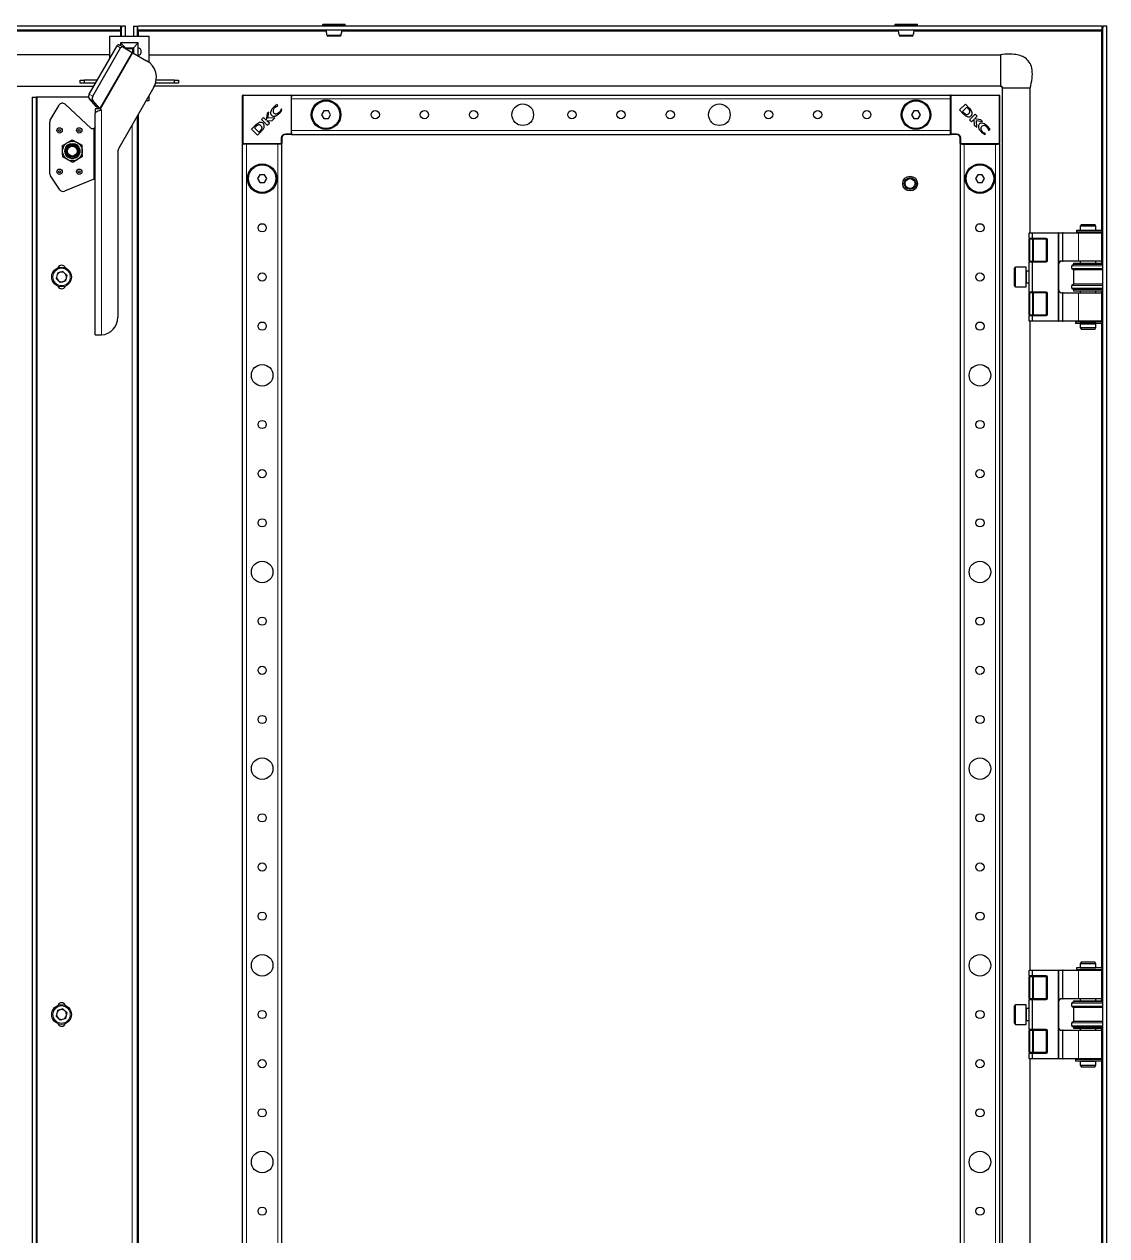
# Model space of a CAD drawing. Header units: millimetres. Extents: x -1134 to 2940, y -1538 to 1219.
# Drawn here: x -326 to 225, y -59 to 557 of the extents above; entities that cross this region are included whole.
import ezdxf

# ---------------------------------------------------------------- set-up
doc = ezdxf.new("R2010")
doc.units = ezdxf.units.MM

msp = doc.modelspace()

# ---------------------------------------------------------------- linework, layer by layer
at = {"color": 7, "linetype": 'Continuous', "lineweight": 25}
for p, q in [((-276.74, 556.28), (-767.14, 556.28)), ((-276.74, 554.28), (-276.74, 556.28)), ((-274.44, 556.28), (-276.44, 556.28)), ((-276.44, 551.28), (-276.44, 556.28)), ((-274.44, 551.28), (-274.44, 556.28)), ((-270.44, 556.28), (-268.44, 556.28)), ((-270.44, 556.28), (-270.44, 551.28)), ((-268.44, 556.28), (-268.44, 551.28)), ((-268.14, 554.28), (-268.14, 556.28)), ((222.26, 556.28), (-268.14, 556.28)), ((-174.19, 557.03), (-174.19, 556.28)), ((-173.94, 557.28), (-162.94, 557.28)), ((-162.69, 556.28), (-162.69, 557.03)), ((116.81, 557.03), (116.81, 556.28)), ((117.06, 557.28), (125.57, 557.28)), ((125.57, 557.28), (128.06, 557.28)), ((128.31, 556.28), (128.31, 557.03)), ((222.26, 554.28), (222.26, 556.28)), ((222.56, -998.72), (222.56, 556.28)), ((224.56, 556.28), (222.56, 556.28)), ((224.56, -998.72), (224.56, 556.28)), ((-276.74, 554.28), (-767.14, 554.28)), ((-282.44, 551.28), (-262.44, 551.28)), ((-282.44, 539.86), (-282.44, 551.28)), ((-276.83, 554.28), (-277.04, 553.68)), ((222.26, 554.28), (-268.14, 554.28)), ((-267.84, 553.68), (-268.04, 554.28)), ((-262.44, 537.87), (-262.44, 551.28)), ((222.16, 554.28), (221.96, 553.68)), ((-292.88, 521.78), (-278.74, 546.26)), ((-291.04, 520.72), (-276.9, 545.2)), ((-277.63, 546.77), (-275.79, 545.71)), ((-274.44, 545.33), (-276.94, 547.82)), ((-276.94, 547.82), (-276.94, 546.38)), ((-267.94, 547.82), (-276.94, 547.82)), ((-275.79, 545.71), (-271.03, 542.96)), ((-274.44, 544.94), (-274.44, 545.33)), ((-274.44, 545.33), (-273.94, 544.83)), ((-274.44, 545.33), (-270.43, 545.33)), ((-270.66, 542.75), (-271.03, 542.96)), ((-270.43, 545.33), (-270.93, 544.83)), ((-270.66, 542.75), (-263.72, 538.74)), ((-270.43, 545.33), (-267.94, 547.82)), ((-270.43, 545.33), (-270.43, 542.62)), ((-267.94, 545.26), (-267.94, 547.82)), ((-267.94, 541.38), (-267.94, 545.26)), ((-282.44, 541.78), (-715.44, 541.78)), ((-267.94, 541.18), (-267.94, 541.38)), ((-262.44, 541.78), (170.56, 541.78)), ((-715.44, 525.78), (-290.56, 525.78)), ((-297.44, 527.28), (-297.44, 528.78)), ((-297.44, 528.78), (-295.44, 528.78)), ((-295.44, 527.28), (-297.44, 527.28)), ((-295.44, 528.78), (-295.44, 527.28)), ((-288.83, 528.78), (-295.44, 528.78)), ((-289.7, 527.28), (-295.44, 527.28)), ((-259.98, 525.23), (-277.81, 494.34)), ((170.56, 525.78), (-259.69, 525.78)), ((-249.44, 527.28), (-259.12, 527.28)), ((-249.44, 528.78), (-258.8, 528.78)), ((-249.44, 527.28), (-249.44, 528.78)), ((-249.44, 528.78), (-247.44, 528.78)), ((-247.44, 527.28), (-249.44, 527.28)), ((-247.44, 528.78), (-247.44, 527.28)), ((171.56, -967.22), (171.56, 524.78)), ((185.56, 451.28), (185.56, 524.78)), ((-321.94, 520.28), (-321.94, -962.72)), ((-321.94, 520.28), (-319.94, 520.28)), ((-319.94, 520.28), (-319.94, -962.72)), ((-319.34, 520.28), (-319.94, 520.28)), ((-293.22, 520.28), (-319.34, 520.28)), ((-289.33, 515.5), (-292.91, 519.55)), ((-287.5, 514.44), (-291.07, 518.49)), ((-263.87, 518.48), (-262.44, 518.48)), ((-262.44, 518.48), (-262.44, 520.96)), ((-214.94, 496.58), (-214.94, 520.98)), ((-214.64, 521.28), (-190.24, 521.28)), ((-189.94, 520.98), (-189.94, 521.28)), ((-189.94, 521.28), (145.06, 521.28)), ((-189.94, 520.98), (-189.94, 520.34)), ((-189.94, 519.28), (-189.94, 520.34)), ((-189.94, 503.28), (-189.94, 519.28)), ((145.06, 520.98), (145.06, 521.28)), ((145.06, 520.34), (145.06, 520.98)), ((145.06, 519.28), (145.06, 520.34)), ((145.06, 503.28), (145.06, 519.28)), ((145.36, 521.28), (169.76, 521.28)), ((170.06, 520.98), (170.06, 496.58)), ((-312.67, 508.44), (-308.21, 516.16)), ((-305.13, 516.6), (-291.94, 504.28)), ((-287.43, 514.28), (-289.94, 514.28)), ((-289.94, 514.28), (-289.94, 512.04)), ((-289.94, 399.28), (-289.94, 512.04)), ((-289.33, 515.5), (-287.5, 514.44)), ((-286.62, 513.6), (-287.19, 514.13)), ((-286.94, 513.9), (-286.94, 513.48)), ((-286.64, 513.57), (-286.62, 513.6)), ((-202.36, 511.82), (-202.85, 508.55)), ((-201.57, 512.61), (-202.36, 511.82)), ((-202.04, 509.52), (-201.57, 512.61)), ((-197, 515.74), (-197.34, 516.43)), ((-197.14, 515.6), (-197, 515.74)), ((-195.19, 514.17), (-195.3, 514.06)), ((-194.94, 513.66), (-195.19, 514.17)), ((-173.59, 513.28), (-174.75, 511.28)), ((-174.75, 511.28), (-173.59, 509.28)), ((-171.28, 513.28), (-173.59, 513.28)), ((-170.13, 511.28), (-171.28, 513.28)), ((-171.28, 509.28), (-170.13, 511.28)), ((126.41, 513.28), (125.25, 511.28)), ((125.25, 511.28), (126.41, 509.28)), ((128.72, 513.28), (126.41, 513.28)), ((129.87, 511.28), (128.72, 513.28)), ((128.72, 509.28), (129.87, 511.28)), ((152.67, 516.64), (149.71, 513.68)), ((149.71, 513.68), (151.6, 511.79)), ((153.37, 515.11), (151.19, 512.93)), ((151.19, 512.93), (151.87, 512.27)), ((151.6, 511.79), (151.62, 511.77)), ((154.66, 514.64), (152.67, 516.64)), ((154.11, 514.39), (153.37, 515.11)), ((157.67, 511.63), (154.71, 508.67)), ((158.72, 510.59), (157.67, 511.63)), ((-312.94, 481.39), (-312.94, 507.44)), ((-268.44, 510.57), (-268.44, -953)), ((-208.3, 505.88), (-210.29, 503.89)), ((-208.05, 505.33), (-208.77, 504.59)), ((-204.24, 509.94), (-205.29, 508.89)), ((-205.29, 508.89), (-202.33, 505.93)), ((-202.85, 508.55), (-204.24, 509.94)), ((-202.51, 508.23), (-199.85, 508.41)), ((-201.27, 506.99), (-202.51, 508.23)), ((-202.33, 505.93), (-201.27, 506.99)), ((-198.57, 509.7), (-202.04, 509.52)), ((-199.85, 508.41), (-198.57, 509.7)), ((-173.59, 509.28), (-171.28, 509.28)), ((126.41, 509.28), (128.72, 509.28)), ((154.71, 508.67), (155.77, 507.61)), ((155.77, 507.61), (157.01, 508.86)), ((157.01, 508.86), (157.19, 506.2)), ((157.19, 506.2), (158.47, 504.91)), ((157.33, 509.2), (158.72, 510.59)), ((160.59, 508.71), (157.33, 509.2)), ((158.29, 508.38), (161.39, 507.91)), ((158.47, 504.91), (158.29, 508.38)), ((161.39, 507.91), (160.59, 508.71)), ((-291.94, 504.28), (-290.54, 504.28)), ((-290.3, 504.28), (-290.54, 504.28)), ((-210.29, 503.89), (-207.33, 500.93)), ((-208.77, 504.59), (-206.59, 502.41)), ((-207.33, 500.93), (-205.44, 502.82)), ((-206.59, 502.41), (-205.93, 503.09)), ((-205.44, 502.82), (-205.42, 502.84)), ((-194.94, 499.28), (-194.94, 496.58)), ((-190.24, 501.28), (-192.94, 501.28)), ((-189.94, 502.23), (-189.94, 503.28)), ((-189.94, 502.23), (-189.94, 501.58)), ((-189.94, 501.28), (-189.94, 501.58)), ((-189.94, 501.28), (145.06, 501.28)), ((145.06, 502.23), (145.06, 503.28)), ((145.06, 501.58), (145.06, 502.23)), ((145.06, 501.28), (145.06, 501.58)), ((148.06, 501.28), (145.36, 501.28)), ((150.06, 496.58), (150.06, 499.28)), ((162.43, 501.29), (162.94, 501.53)), ((162.94, 501.53), (162.84, 501.64)), ((164.38, 503.48), (164.52, 503.35)), ((164.52, 503.35), (165.2, 503.68)), ((-306.51, 495.55), (-304.04, 497.05)), ((-301.58, 498.55), (-299.04, 497.17)), ((-214.94, -938.72), (-214.94, 496.28)), ((-214.64, 496.28), (-214.94, 496.28)), ((-213.99, 496.28), (-214.64, 496.28)), ((-212.94, 496.28), (-213.99, 496.28)), ((-196.94, 496.28), (-212.94, 496.28)), ((-195.89, 496.28), (-196.94, 496.28)), ((-195.24, 496.28), (-195.89, 496.28)), ((-194.94, 496.28), (-195.24, 496.28)), ((-194.94, -938.72), (-194.94, 496.28)), ((150.06, 496.28), (150.06, -938.72)), ((150.06, 496.28), (150.36, 496.28)), ((151.01, 496.28), (150.36, 496.28)), ((151.01, 496.28), (152.06, 496.28)), ((152.06, 496.28), (168.06, 496.28)), ((168.06, 496.28), (169.11, 496.28)), ((169.76, 496.28), (169.11, 496.28)), ((169.76, 496.28), (170.06, 496.28)), ((170.06, 496.28), (170.06, -938.72)), ((-301.3, 487.01), (-303.83, 488.39)), ((-296.37, 490.02), (-298.84, 488.51)), ((-278.35, 492.34), (-278.35, 408.28)), ((-206.09, 480.78), (-207.25, 478.78)), ((-203.78, 480.78), (-206.09, 480.78)), ((-202.63, 478.78), (-203.78, 480.78)), ((158.91, 480.78), (157.75, 478.78)), ((161.22, 480.78), (158.91, 480.78)), ((162.37, 478.78), (161.22, 480.78)), ((-307.84, 473.13), (-312.6, 480.28)), ((-290.54, 478.53), (-305.43, 472.38)), ((-290.54, 478.53), (-290.3, 478.78)), ((-290.54, 478.53), (-289.94, 478.64)), ((-207.25, 478.78), (-206.09, 476.78)), ((-206.09, 476.78), (-203.78, 476.78)), ((-203.78, 476.78), (-202.63, 478.78)), ((157.75, 478.78), (158.91, 476.78)), ((158.91, 476.78), (161.22, 476.78)), ((161.22, 476.78), (162.37, 478.78)), ((185.06, 448.58), (185.06, 451.08)), ((185.26, 451.28), (186.64, 451.28)), ((186.56, 451.08), (186.56, 448.58)), ((186.64, 451.28), (199.86, 451.28)), ((199.86, 451.28), (202.08, 451.28)), ((200.06, 451.08), (200.06, 406.48)), ((202.36, 451.28), (202.08, 451.28)), ((202.36, 451.28), (210.25, 451.28)), ((209.12, 452.48), (209.12, 451.58)), ((209.14, 452.48), (209.12, 452.48)), ((209.14, 451.58), (209.12, 451.58)), ((209.14, 452.48), (209.14, 451.58)), ((209.22, 452.48), (209.14, 452.48)), ((209.22, 451.58), (209.14, 451.58)), ((222.21, 452.48), (209.22, 452.48)), ((222.21, 451.58), (209.22, 451.58)), ((210.25, 451.28), (221.86, 451.28)), ((211.64, 455.53), (211.06, 454.53)), ((211.06, 454.53), (211.06, 452.53)), ((219.06, 454.53), (211.06, 454.53)), ((211.06, 452.53), (219.06, 452.53)), ((211.06, 451.53), (211.06, 451.28)), ((211.06, 451.53), (219.06, 451.53)), ((211.56, 452.53), (211.56, 452.48)), ((211.56, 451.58), (211.56, 451.53)), ((211.64, 455.53), (218.48, 455.53)), ((219.06, 454.53), (218.48, 455.53)), ((218.56, 452.48), (218.56, 452.53)), ((218.56, 451.53), (218.56, 451.58)), ((219.06, 452.53), (219.06, 454.53)), ((219.06, 451.28), (219.06, 451.53)), ((222.06, 436.98), (222.06, 451.08)), ((222.21, 451.58), (222.21, 452.48)), ((185.06, 448.58), (185.06, 447.98)), ((185.06, 436.88), (185.06, 447.98)), ((186.68, 448.28), (185.36, 448.28)), ((193.76, 448.28), (186.68, 448.28)), ((187.06, 436.88), (187.06, 447.98)), ((194.06, 436.88), (194.06, 447.98)), ((-306.26, 431.6), (-309.04, 430.78)), ((-306.26, 431.6), (-304.16, 429.6)), ((177.56, 428.78), (177.56, 433.18)), ((183.56, 433.78), (178.16, 433.78)), ((183.56, 428.78), (183.56, 433.78)), ((185.06, 431.78), (183.81, 431.78)), ((185.06, 436.88), (185.06, 436.28)), ((185.06, 421.28), (185.06, 436.28)), ((185.36, 436.58), (186.68, 436.58)), ((186.56, 436.28), (186.56, 421.28)), ((186.68, 436.58), (193.76, 436.58)), ((202.08, 436.78), (201.56, 436.78)), ((202.08, 436.78), (202.36, 436.78)), ((210.25, 436.78), (202.36, 436.78)), ((207.56, 435.18), (206.86, 434.5)), ((206.86, 433.07), (207.56, 432.38)), ((207.56, 435.78), (207.56, 435.18)), ((207.56, 435.78), (222.56, 435.78)), ((222.56, 435.18), (207.56, 435.18)), ((207.56, 432.38), (207.56, 425.18)), ((222.56, 432.38), (207.56, 432.38)), ((221.86, 436.78), (210.25, 436.78)), ((211.06, 436.78), (211.06, 435.78)), ((219.06, 435.78), (219.06, 436.78)), ((-309.04, 430.78), (-309.72, 427.97)), ((-307.62, 425.97), (-309.72, 427.97)), ((-304.84, 426.78), (-307.62, 425.97)), ((-304.84, 426.78), (-304.16, 429.6)), ((177.56, 424.38), (177.56, 428.78)), ((183.56, 423.78), (183.56, 428.78)), ((183.81, 425.78), (185.06, 425.78)), ((207.56, 425.18), (206.86, 424.5)), ((222.56, 425.18), (207.56, 425.18)), ((178.16, 423.78), (183.56, 423.78)), ((185.06, 421.28), (185.06, 420.68)), ((185.06, 409.58), (185.06, 420.68)), ((186.68, 420.98), (185.36, 420.98)), ((193.76, 420.98), (186.68, 420.98)), ((187.06, 409.58), (187.06, 420.68)), ((194.06, 409.58), (194.06, 420.68)), ((201.56, 420.78), (202.08, 420.78)), ((202.36, 420.78), (202.08, 420.78)), ((202.36, 420.78), (210.25, 420.78)), ((206.86, 423.07), (207.56, 422.38)), ((207.56, 422.38), (207.56, 421.78)), ((222.56, 422.38), (207.56, 422.38)), ((207.56, 421.78), (222.56, 421.78)), ((210.25, 420.78), (221.86, 420.78)), ((211.06, 421.78), (211.06, 420.78)), ((219.06, 420.78), (219.06, 421.78)), ((222.06, 406.48), (222.06, 420.58)), ((185.06, 409.58), (185.06, 408.98)), ((185.06, 406.48), (185.06, 408.98)), ((185.36, 409.28), (186.68, 409.28)), ((186.56, 408.98), (186.56, 406.48)), ((186.68, 409.28), (193.76, 409.28)), ((186.64, 406.28), (185.26, 406.28)), ((185.56, 76.28), (185.56, 406.28)), ((199.86, 406.28), (186.64, 406.28)), ((202.08, 406.28), (199.86, 406.28)), ((202.08, 406.28), (202.36, 406.28)), ((210.25, 406.28), (202.36, 406.28)), ((208.69, 405.98), (208.69, 405.08)), ((208.74, 405.98), (208.69, 405.98)), ((208.74, 405.08), (208.69, 405.08)), ((222.21, 405.98), (208.74, 405.98)), ((222.21, 405.08), (208.74, 405.08)), ((221.86, 406.28), (210.25, 406.28)), ((211.06, 406.28), (211.06, 406.03)), ((211.06, 406.03), (219.06, 406.03)), ((211.06, 405.03), (211.06, 403.03)), ((211.06, 405.03), (219.06, 405.03)), ((211.06, 403.03), (211.64, 402.03)), ((211.06, 403.03), (215.59, 403.03)), ((211.56, 406.03), (211.56, 405.98)), ((211.56, 405.08), (211.56, 405.03)), ((215.52, 402.03), (211.64, 402.03)), ((218.48, 402.03), (215.52, 402.03)), ((215.59, 403.03), (219.06, 403.03)), ((218.48, 402.03), (219.06, 403.03)), ((218.56, 405.98), (218.56, 406.03)), ((218.56, 405.03), (218.56, 405.08)), ((219.06, 406.03), (219.06, 406.28)), ((219.06, 403.03), (219.06, 405.03)), ((222.21, 405.08), (222.21, 405.98)), ((-289.94, 399.28), (-288.97, 399.28)), ((-288.97, 399.28), (-286.85, 399.28)), ((211.64, 80.53), (211.06, 79.53)), ((211.64, 80.53), (218.48, 80.53)), ((219.06, 79.53), (218.48, 80.53)), ((185.06, 73.58), (185.06, 76.08)), ((185.26, 76.28), (186.64, 76.28)), ((186.56, 76.08), (186.56, 73.58)), ((186.64, 76.28), (199.86, 76.28)), ((199.86, 76.28), (202.08, 76.28)), ((200.06, 76.08), (200.06, 31.48)), ((202.36, 76.28), (202.08, 76.28)), ((202.36, 76.28), (210.25, 76.28)), ((209.12, 77.48), (209.12, 76.58)), ((209.14, 77.48), (209.12, 77.48)), ((209.14, 76.58), (209.12, 76.58)), ((209.14, 77.48), (209.14, 76.58)), ((209.22, 77.48), (209.14, 77.48)), ((209.22, 76.58), (209.14, 76.58)), ((222.21, 77.48), (209.22, 77.48)), ((222.21, 76.58), (209.22, 76.58)), ((210.25, 76.28), (221.86, 76.28)), ((211.06, 79.53), (211.06, 77.53)), ((219.06, 79.53), (211.06, 79.53)), ((211.06, 77.53), (219.06, 77.53)), ((211.06, 76.53), (211.06, 76.28)), ((211.06, 76.53), (219.06, 76.53)), ((211.56, 77.53), (211.56, 77.48)), ((211.56, 76.58), (211.56, 76.53)), ((218.56, 77.48), (218.56, 77.53)), ((218.56, 76.53), (218.56, 76.58)), ((219.06, 77.53), (219.06, 79.53)), ((219.06, 76.28), (219.06, 76.53)), ((222.06, 61.98), (222.06, 76.08)), ((222.21, 76.58), (222.21, 77.48)), ((185.06, 73.58), (185.06, 72.98)), ((185.06, 61.88), (185.06, 72.98)), ((186.68, 73.28), (185.36, 73.28)), ((193.76, 73.28), (186.68, 73.28)), ((187.06, 61.88), (187.06, 72.98)), ((194.06, 61.88), (194.06, 72.98)), ((185.06, 61.88), (185.06, 61.28)), ((202.08, 61.78), (201.56, 61.78)), ((202.08, 61.78), (202.36, 61.78)), ((210.25, 61.78), (202.36, 61.78)), ((221.86, 61.78), (210.25, 61.78)), ((211.06, 61.78), (211.06, 60.78)), ((219.06, 60.78), (219.06, 61.78)), ((-309.04, 55.78), (-309.72, 52.97)), ((-306.26, 56.6), (-309.04, 55.78)), ((-306.26, 56.6), (-304.16, 54.6)), ((177.56, 53.78), (177.56, 58.18)), ((183.56, 58.78), (178.16, 58.78)), ((183.56, 53.78), (183.56, 58.78)), ((185.06, 56.78), (183.81, 56.78)), ((185.06, 46.28), (185.06, 61.28)), ((185.36, 61.58), (186.68, 61.58)), ((186.56, 61.28), (186.56, 46.28)), ((186.68, 61.58), (193.76, 61.58)), ((207.56, 60.18), (206.86, 59.5)), ((206.86, 58.07), (207.56, 57.38)), ((207.56, 60.78), (207.56, 60.18)), ((207.56, 60.78), (222.56, 60.78)), ((222.56, 60.18), (207.56, 60.18)), ((207.56, 57.38), (207.56, 50.18)), ((222.56, 57.38), (207.56, 57.38)), ((-307.62, 50.97), (-309.72, 52.97)), ((-304.84, 51.78), (-307.62, 50.97)), ((-304.84, 51.78), (-304.16, 54.6)), ((177.56, 49.38), (177.56, 53.78)), ((183.56, 48.78), (183.56, 53.78)), ((183.81, 50.78), (185.06, 50.78)), ((207.56, 50.18), (206.86, 49.5)), ((222.56, 50.18), (207.56, 50.18)), ((178.16, 48.78), (183.56, 48.78)), ((185.06, 46.28), (185.06, 45.68)), ((185.06, 34.58), (185.06, 45.68)), ((186.68, 45.98), (185.36, 45.98)), ((193.76, 45.98), (186.68, 45.98)), ((187.06, 34.58), (187.06, 45.68)), ((194.06, 34.58), (194.06, 45.68)), ((201.56, 45.78), (202.08, 45.78)), ((202.36, 45.78), (202.08, 45.78)), ((202.36, 45.78), (210.25, 45.78)), ((206.86, 48.07), (207.56, 47.38)), ((207.56, 47.38), (207.56, 46.78)), ((222.56, 47.38), (207.56, 47.38)), ((207.56, 46.78), (222.56, 46.78)), ((210.25, 45.78), (221.86, 45.78)), ((211.06, 46.78), (211.06, 45.78)), ((219.06, 45.78), (219.06, 46.78)), ((222.06, 31.48), (222.06, 45.58)), ((185.06, 34.58), (185.06, 33.98)), ((185.06, 31.48), (185.06, 33.98)), ((186.64, 31.28), (185.26, 31.28)), ((185.36, 34.28), (186.68, 34.28)), ((185.56, -473.72), (185.56, 31.28)), ((186.56, 33.98), (186.56, 31.48)), ((199.86, 31.28), (186.64, 31.28)), ((186.68, 34.28), (193.76, 34.28)), ((202.08, 31.28), (199.86, 31.28)), ((202.08, 31.28), (202.36, 31.28)), ((210.25, 31.28), (202.36, 31.28)), ((208.69, 30.98), (208.69, 30.08)), ((208.74, 30.98), (208.69, 30.98)), ((222.21, 30.98), (208.74, 30.98)), ((221.86, 31.28), (210.25, 31.28)), ((211.06, 31.28), (211.06, 31.03)), ((211.06, 31.03), (219.06, 31.03)), ((211.56, 31.03), (211.56, 30.98)), ((218.56, 30.98), (218.56, 31.03)), ((219.06, 31.03), (219.06, 31.28)), ((222.21, 30.08), (222.21, 30.98)), ((208.74, 30.08), (208.69, 30.08)), ((222.21, 30.08), (208.74, 30.08)), ((211.06, 30.03), (211.06, 28.03)), ((211.06, 30.03), (219.06, 30.03)), ((211.06, 28.03), (211.64, 27.03)), ((211.06, 28.03), (215.59, 28.03)), ((211.56, 30.08), (211.56, 30.03)), ((215.52, 27.03), (211.64, 27.03)), ((218.48, 27.03), (215.52, 27.03)), ((215.59, 28.03), (219.06, 28.03)), ((218.48, 27.03), (219.06, 28.03)), ((218.56, 30.03), (218.56, 30.08)), ((219.06, 28.03), (219.06, 30.03))]:
    msp.add_line(p, q, dxfattribs=at)
at = {"color": 8, "linetype": 'Continuous', "lineweight": 18}
for p, q in [((-162.69, 557.03), (-174.19, 557.03)), ((125.71, 557.03), (116.81, 557.03)), ((128.31, 557.03), (125.71, 557.03)), ((-372.47, 553.68), (-277.04, 553.68)), ((-277.04, 553.68), (-277.04, 551.28)), ((-267.84, 551.28), (-267.84, 553.68)), ((-267.84, 553.68), (-172.41, 553.68)), ((-164.47, 553.68), (118.59, 553.68)), ((126.53, 553.68), (221.96, 553.68)), ((221.96, 553.68), (221.96, 452.48)), ((-287.5, 514.44), (-271.03, 542.96)), ((-287.19, 514.13), (-270.66, 542.75)), ((-278.74, 546.26), (-276.9, 545.2)), ((-273.94, 544.83), (-273.94, 544.65)), ((-270.93, 544.83), (-273.94, 544.83)), ((-270.93, 542.91), (-270.93, 544.83)), ((-319.34, -962.72), (-319.34, 520.28)), ((-292.91, 519.55), (-291.07, 518.49)), ((-292.88, 521.78), (-291.04, 520.72)), ((-214.64, 520.98), (-214.94, 520.98)), ((-214.64, 520.98), (-214.64, 521.28)), ((-214.64, 520.98), (-214.64, 496.58)), ((-190.24, 520.98), (-214.64, 520.98)), ((-190.24, 521.28), (-190.24, 520.98)), ((-190.24, 501.58), (-190.24, 520.98)), ((-189.94, 520.98), (-190.24, 520.98)), ((-189.94, 519.28), (145.06, 519.28)), ((145.36, 520.98), (145.06, 520.98)), ((145.36, 520.98), (145.36, 521.28)), ((145.36, 520.98), (145.36, 501.58)), ((169.76, 520.98), (145.36, 520.98)), ((169.76, 520.98), (169.76, 521.28)), ((169.76, 496.58), (169.76, 520.98)), ((169.76, 520.98), (170.06, 520.98)), ((-286.64, 399.31), (-286.64, 513.57)), ((-267.84, -954.04), (-267.84, 511.61)), ((-271.04, 506.07), (-271.04, -948.5)), ((-290.54, 478.53), (-290.54, 504.28)), ((-195.24, 496.58), (-195.24, 499.28)), ((-194.94, 499.28), (-195.24, 499.28)), ((-192.94, 501.58), (-190.24, 501.58)), ((-192.94, 501.28), (-192.94, 501.58)), ((-190.24, 501.58), (-190.24, 501.28)), ((-189.94, 501.58), (-190.24, 501.58)), ((-189.94, 503.28), (145.06, 503.28)), ((145.36, 501.58), (145.06, 501.58)), ((145.36, 501.28), (145.36, 501.58)), ((145.36, 501.58), (148.06, 501.58)), ((148.06, 501.28), (148.06, 501.58)), ((150.06, 499.28), (150.36, 499.28)), ((150.36, 499.28), (150.36, 496.58)), ((-214.64, 496.58), (-214.94, 496.58)), ((-214.64, 496.58), (-195.24, 496.58)), ((-214.64, 496.58), (-214.64, 496.28)), ((-212.94, -938.72), (-212.94, 496.28)), ((-196.94, -938.72), (-196.94, 496.28)), ((-195.24, 496.58), (-195.24, 496.28)), ((-194.94, 496.58), (-195.24, 496.58)), ((150.36, 496.58), (150.06, 496.58)), ((150.36, 496.58), (169.76, 496.58)), ((150.36, 496.28), (150.36, 496.58)), ((152.06, 496.28), (152.06, -938.72)), ((168.06, 496.28), (168.06, -938.72)), ((169.76, 496.28), (169.76, 496.58)), ((170.06, 496.58), (169.76, 496.58)), ((186.56, 451.08), (185.06, 451.08)), ((199.86, 451.08), (186.56, 451.08)), ((199.86, 451.08), (199.86, 451.28)), ((199.86, 406.48), (199.86, 451.08)), ((199.86, 451.08), (200.06, 451.08)), ((202.08, 451.08), (200.06, 451.08)), ((202.08, 451.28), (202.08, 451.08)), ((202.08, 436.98), (202.08, 451.08)), ((202.22, 451.08), (202.08, 451.08)), ((210.11, 451.08), (202.22, 451.08)), ((202.22, 451.08), (202.22, 436.98)), ((209.22, 451.58), (209.22, 452.48)), ((222.06, 451.08), (210.11, 451.08)), ((210.11, 436.98), (210.11, 451.08)), ((221.96, 451.58), (221.96, 451.26)), ((185.06, 448.58), (186.56, 448.58)), ((185.36, 447.98), (185.06, 447.98)), ((185.36, 448.28), (185.36, 447.98)), ((186.76, 447.98), (185.36, 447.98)), ((185.36, 447.98), (185.36, 436.88)), ((186.56, 448.58), (193.76, 448.58)), ((186.76, 448.28), (186.76, 447.98)), ((187.06, 447.98), (186.76, 447.98)), ((186.76, 436.88), (186.76, 447.98)), ((187.36, 447.98), (187.06, 447.98)), ((187.36, 447.98), (187.36, 448.28)), ((193.76, 447.98), (187.36, 447.98)), ((187.36, 447.98), (187.36, 436.88)), ((193.76, 448.58), (193.76, 448.28)), ((193.76, 447.98), (193.76, 448.28)), ((193.76, 436.88), (193.76, 447.98)), ((194.06, 447.98), (193.76, 447.98)), ((194.36, 447.98), (194.06, 447.98)), ((194.36, 447.98), (194.36, 436.88)), ((178.16, 433.78), (178.16, 428.78)), ((183.81, 431.78), (183.81, 425.78)), ((185.36, 436.88), (185.06, 436.88)), ((186.56, 436.28), (185.06, 436.28)), ((185.36, 436.88), (186.76, 436.88)), ((185.36, 436.88), (185.36, 436.58)), ((193.76, 436.28), (186.56, 436.28)), ((186.76, 436.88), (186.76, 436.58)), ((187.06, 436.88), (186.76, 436.88)), ((187.36, 436.88), (187.06, 436.88)), ((187.36, 436.58), (187.36, 436.88)), ((187.36, 436.88), (193.76, 436.88)), ((193.76, 436.58), (193.76, 436.88)), ((194.06, 436.88), (193.76, 436.88)), ((193.76, 436.58), (193.76, 436.28)), ((194.36, 436.88), (194.06, 436.88)), ((201.56, 436.98), (202.08, 436.98)), ((201.56, 436.98), (201.56, 436.78)), ((202.22, 436.98), (202.08, 436.98)), ((202.08, 436.98), (202.08, 436.78)), ((202.22, 436.98), (210.11, 436.98)), ((222.56, 434.5), (206.86, 434.5)), ((222.56, 433.07), (206.86, 433.07)), ((210.11, 436.98), (222.06, 436.98)), ((221.96, 436.81), (221.96, 435.78)), ((178.16, 428.78), (178.16, 423.78)), ((185.06, 421.28), (186.56, 421.28)), ((185.36, 420.68), (185.06, 420.68)), ((185.36, 420.68), (185.36, 420.98)), ((186.76, 420.68), (185.36, 420.68)), ((185.36, 420.68), (185.36, 409.58)), ((186.56, 421.28), (193.76, 421.28)), ((186.76, 420.68), (186.76, 420.98)), ((186.76, 409.58), (186.76, 420.68)), ((186.76, 420.68), (187.06, 420.68)), ((187.06, 420.68), (187.36, 420.68)), ((187.36, 420.68), (187.36, 420.98)), ((193.76, 420.68), (187.36, 420.68)), ((187.36, 420.68), (187.36, 409.58)), ((193.76, 420.98), (193.76, 421.28)), ((193.76, 420.68), (193.76, 420.98)), ((193.76, 409.58), (193.76, 420.68)), ((193.76, 420.68), (194.06, 420.68)), ((194.06, 420.68), (194.36, 420.68)), ((194.36, 420.68), (194.36, 409.58)), ((201.56, 420.78), (201.56, 420.58)), ((202.08, 420.58), (201.56, 420.58)), ((202.08, 420.78), (202.08, 420.58)), ((202.08, 406.48), (202.08, 420.58)), ((202.08, 420.58), (202.22, 420.58)), ((210.11, 420.58), (202.22, 420.58)), ((202.22, 420.58), (202.22, 406.48)), ((222.56, 424.5), (206.86, 424.5)), ((222.56, 423.07), (206.86, 423.07)), ((222.06, 420.58), (210.11, 420.58)), ((210.11, 406.48), (210.11, 420.58)), ((221.96, 421.78), (221.96, 420.76)), ((185.06, 409.58), (185.36, 409.58)), ((186.56, 408.98), (185.06, 408.98)), ((185.36, 409.28), (185.36, 409.58)), ((185.36, 409.58), (186.76, 409.58)), ((193.76, 408.98), (186.56, 408.98)), ((186.76, 409.28), (186.76, 409.58)), ((187.06, 409.58), (186.76, 409.58)), ((187.36, 409.58), (187.06, 409.58)), ((187.36, 409.28), (187.36, 409.58)), ((187.36, 409.58), (193.76, 409.58)), ((193.76, 409.28), (193.76, 409.58)), ((194.06, 409.58), (193.76, 409.58)), ((193.76, 408.98), (193.76, 409.28)), ((194.36, 409.58), (194.06, 409.58)), ((185.06, 406.48), (186.56, 406.48)), ((186.56, 406.48), (199.86, 406.48)), ((199.86, 406.28), (199.86, 406.48)), ((200.06, 406.48), (199.86, 406.48)), ((200.06, 406.48), (202.08, 406.48)), ((202.08, 406.48), (202.08, 406.28)), ((202.08, 406.48), (202.22, 406.48)), ((202.22, 406.48), (210.11, 406.48)), ((208.74, 405.08), (208.74, 405.98)), ((210.11, 406.48), (222.06, 406.48)), ((221.96, 406.31), (221.96, 405.98)), ((221.96, 405.08), (221.96, 77.48)), ((186.56, 76.08), (185.06, 76.08)), ((199.86, 76.08), (186.56, 76.08)), ((199.86, 76.08), (199.86, 76.28)), ((199.86, 31.48), (199.86, 76.08)), ((199.86, 76.08), (200.06, 76.08)), ((202.08, 76.08), (200.06, 76.08)), ((202.08, 76.28), (202.08, 76.08)), ((202.22, 76.08), (202.08, 76.08)), ((202.08, 61.98), (202.08, 76.08)), ((210.11, 76.08), (202.22, 76.08)), ((202.22, 76.08), (202.22, 61.98)), ((209.22, 76.58), (209.22, 77.48)), ((222.06, 76.08), (210.11, 76.08)), ((210.11, 61.98), (210.11, 76.08)), ((221.96, 76.58), (221.96, 76.26)), ((185.06, 73.58), (186.56, 73.58)), ((185.36, 72.98), (185.06, 72.98)), ((185.36, 73.28), (185.36, 72.98)), ((186.76, 72.98), (185.36, 72.98)), ((185.36, 72.98), (185.36, 61.88)), ((186.56, 73.58), (193.76, 73.58)), ((186.76, 73.28), (186.76, 72.98)), ((186.76, 61.88), (186.76, 72.98)), ((187.06, 72.98), (186.76, 72.98)), ((187.36, 72.98), (187.06, 72.98)), ((187.36, 72.98), (187.36, 73.28)), ((193.76, 72.98), (187.36, 72.98)), ((187.36, 72.98), (187.36, 61.88)), ((193.76, 73.58), (193.76, 73.28)), ((193.76, 72.98), (193.76, 73.28)), ((193.76, 61.88), (193.76, 72.98)), ((194.06, 72.98), (193.76, 72.98)), ((194.36, 72.98), (194.06, 72.98)), ((194.36, 72.98), (194.36, 61.88)), ((185.36, 61.88), (185.06, 61.88)), ((185.36, 61.88), (186.76, 61.88)), ((185.36, 61.88), (185.36, 61.58)), ((186.76, 61.88), (186.76, 61.58)), ((187.06, 61.88), (186.76, 61.88)), ((187.36, 61.88), (187.06, 61.88)), ((187.36, 61.58), (187.36, 61.88)), ((187.36, 61.88), (193.76, 61.88)), ((193.76, 61.58), (193.76, 61.88)), ((194.06, 61.88), (193.76, 61.88)), ((194.36, 61.88), (194.06, 61.88)), ((201.56, 61.98), (202.08, 61.98)), ((201.56, 61.98), (201.56, 61.78)), ((202.22, 61.98), (202.08, 61.98)), ((202.08, 61.98), (202.08, 61.78)), ((202.22, 61.98), (210.11, 61.98)), ((210.11, 61.98), (222.06, 61.98)), ((221.96, 61.81), (221.96, 60.78)), ((178.16, 58.78), (178.16, 53.78)), ((183.81, 56.78), (183.81, 50.78)), ((186.56, 61.28), (185.06, 61.28)), ((193.76, 61.28), (186.56, 61.28)), ((193.76, 61.58), (193.76, 61.28)), ((222.56, 59.5), (206.86, 59.5)), ((222.56, 58.07), (206.86, 58.07)), ((178.16, 53.78), (178.16, 48.78)), ((222.56, 49.5), (206.86, 49.5)), ((185.06, 46.28), (186.56, 46.28)), ((185.36, 45.68), (185.06, 45.68)), ((185.36, 45.68), (185.36, 45.98)), ((186.76, 45.68), (185.36, 45.68)), ((185.36, 45.68), (185.36, 34.58)), ((186.56, 46.28), (193.76, 46.28)), ((186.76, 45.68), (186.76, 45.98)), ((186.76, 34.58), (186.76, 45.68)), ((186.76, 45.68), (187.06, 45.68)), ((187.06, 45.68), (187.36, 45.68)), ((187.36, 45.68), (187.36, 45.98)), ((193.76, 45.68), (187.36, 45.68)), ((187.36, 45.68), (187.36, 34.58)), ((193.76, 45.98), (193.76, 46.28)), ((193.76, 45.68), (193.76, 45.98)), ((193.76, 34.58), (193.76, 45.68)), ((193.76, 45.68), (194.06, 45.68)), ((194.06, 45.68), (194.36, 45.68)), ((194.36, 45.68), (194.36, 34.58)), ((201.56, 45.78), (201.56, 45.58)), ((202.08, 45.58), (201.56, 45.58)), ((202.08, 45.78), (202.08, 45.58)), ((202.08, 31.48), (202.08, 45.58)), ((202.08, 45.58), (202.22, 45.58)), ((202.22, 45.58), (202.22, 31.48)), ((210.11, 45.58), (202.22, 45.58)), ((222.56, 48.07), (206.86, 48.07)), ((210.11, 31.48), (210.11, 45.58)), ((222.06, 45.58), (210.11, 45.58)), ((221.96, 46.78), (221.96, 45.76)), ((185.06, 34.58), (185.36, 34.58)), ((186.56, 33.98), (185.06, 33.98)), ((185.06, 31.48), (186.56, 31.48)), ((185.36, 34.28), (185.36, 34.58)), ((185.36, 34.58), (186.76, 34.58)), ((193.76, 33.98), (186.56, 33.98)), ((186.56, 31.48), (199.86, 31.48)), ((186.76, 34.28), (186.76, 34.58)), ((187.06, 34.58), (186.76, 34.58)), ((187.36, 34.58), (187.06, 34.58)), ((187.36, 34.28), (187.36, 34.58)), ((187.36, 34.58), (193.76, 34.58)), ((193.76, 34.28), (193.76, 34.58)), ((194.06, 34.58), (193.76, 34.58)), ((193.76, 33.98), (193.76, 34.28)), ((194.36, 34.58), (194.06, 34.58)), ((199.86, 31.28), (199.86, 31.48)), ((200.06, 31.48), (199.86, 31.48)), ((200.06, 31.48), (202.08, 31.48)), ((202.08, 31.48), (202.22, 31.48)), ((202.08, 31.48), (202.08, 31.28)), ((202.22, 31.48), (210.11, 31.48)), ((208.74, 30.08), (208.74, 30.98)), ((210.11, 31.48), (222.06, 31.48)), ((221.96, 31.31), (221.96, 30.98)), ((221.96, 30.08), (221.96, -472.52))]:
    msp.add_line(p, q, dxfattribs=at)
at = {"color": 7, "linetype": 'Continuous', "lineweight": 25}
for centre, radius in [((-172.44, 511.28), 7.5), ((-172.44, 511.28), 7), ((127.56, 511.28), 7.5), ((127.56, 511.28), 7), ((-147.44, 511.28), 2.1), ((-122.44, 511.28), 2.1), ((-97.44, 511.28), 2.1), ((-72.44, 511.28), 5.5), ((-47.44, 511.28), 2.1), ((-22.44, 511.28), 2.1), ((2.56, 511.28), 2.1), ((27.56, 511.28), 5.5), ((52.56, 511.28), 2.1), ((77.56, 511.28), 2.1), ((102.56, 511.28), 2.1), ((-307.94, 503.28), 1.35), ((-307.94, 503.28), 0.493), ((-297.94, 503.28), 1.35), ((-297.94, 503.28), 0.493), ((-301.44, 492.78), 5), ((-301.44, 492.78), 3.57), ((-301.44, 492.78), 3), ((-301.44, 492.78), 2.5), ((-307.94, 482.28), 1.35), ((-307.94, 482.28), 0.493), ((-297.94, 482.28), 1.35), ((-297.94, 482.28), 0.493), ((-204.94, 478.78), 7.5), ((-204.94, 478.78), 7), ((160.06, 478.78), 7.5), ((160.06, 478.78), 7), ((124.56, 476.28), 3.75), ((124.56, 476.28), 3), ((124.56, 476.28), 2.5), ((-204.94, 453.78), 2.1), ((160.06, 453.78), 2.1), ((-306.94, 428.78), 5), ((-204.94, 428.78), 2.1), ((160.06, 428.78), 2.1), ((-204.94, 403.78), 2.1), ((160.06, 403.78), 2.1), ((-204.94, 378.78), 5.5), ((160.06, 378.78), 5.5), ((-204.94, 353.78), 2.1), ((160.06, 353.78), 2.1), ((-204.94, 328.78), 2.1), ((160.06, 328.78), 2.1), ((-204.94, 303.78), 2.1), ((160.06, 303.78), 2.1), ((-204.94, 278.78), 5.5), ((160.06, 278.78), 5.5), ((-204.94, 253.78), 2.1), ((160.06, 253.78), 2.1), ((-204.94, 228.78), 2.1), ((160.06, 228.78), 2.1), ((-204.94, 203.78), 2.1), ((160.06, 203.78), 2.1), ((-204.94, 178.78), 5.5), ((160.06, 178.78), 5.5), ((-204.94, 153.78), 2.1), ((160.06, 153.78), 2.1), ((-204.94, 128.78), 2.1), ((160.06, 128.78), 2.1), ((-204.94, 103.78), 2.1), ((160.06, 103.78), 2.1), ((-204.94, 78.78), 5.5), ((160.06, 78.78), 5.5), ((-306.94, 53.78), 5), ((-204.94, 53.78), 2.1), ((160.06, 53.78), 2.1), ((-204.94, 28.78), 2.1), ((160.06, 28.78), 2.1), ((-204.94, 3.78), 2.1), ((160.06, 3.78), 2.1), ((-204.94, -21.22), 5.5), ((160.06, -21.22), 5.5), ((-204.94, -46.22), 2.1), ((160.06, -46.22), 2.1)]:
    msp.add_circle(centre, radius, dxfattribs=at)
at = {"color": 8, "linetype": 'Continuous', "lineweight": 18}
for centre, radius in [((-301.44, 492.78), 3.97), ((-306.94, 428.78), 4.4), ((-306.94, 53.78), 4.4)]:
    msp.add_circle(centre, radius, dxfattribs=at)
at = {"color": 7, "linetype": 'Continuous', "lineweight": 25}
for centre, radius, start, end in [((-173.94, 557.03), 0.25, 90, 180), ((-162.94, 557.03), 0.25, 0, 90), ((117.06, 557.03), 0.25, 90, 180), ((128.06, 557.03), 0.25, 0, 90), ((-171.55, 551.78), 0.5, 195.31604, 270.02276), ((-165.33, 551.78), 0.5, 269.99815, 345.40011), ((119.45, 551.78), 0.5, 195.24646, 270.04596), ((125.67, 551.78), 0.5, 269.96367, 344.83397), ((-277.91, 545.93), 0.893, 71.42175, 158.04947), ((-276.08, 544.87), 0.893, 71.42175, 158.04947), ((-268.44, 543.32), 2, 284.47751, 75.52249), ((-268.72, 530.08), 10, 330.95313, 60), ((-291.26, 520.64), 1.98, 144.95207, 213.44806), ((-289.42, 519.58), 1.98, 144.95207, 213.44806), ((-214.64, 520.98), 0.3, 90, 180), ((-190.24, 520.98), 0.3, 0, 90), ((145.36, 520.98), 0.3, 90, 180), ((169.76, 520.98), 0.3, 0, 90), ((-306.5, 515.13), 2, 46.97493, 149.03624), ((-197.43, 513.29), 1.97, 128.45405, 215.887), ((-197.87, 513.69), 1.94, 233.30966, 322.34638), ((149.64, 510.21), 6.12, 36.98881, 43.07444), ((151.45, 510.98), 4.87, 20.34448, 48.77765), ((-310.94, 507.44), 2, 150, 180), ((-204.64, 502.67), 4.87, 110.34448, 138.77765), ((-203.87, 500.86), 6.12, 126.98881, 133.07444), ((162.47, 504.21), 1.94, 143.30966, 232.34638), ((162.06, 503.77), 1.97, 38.45405, 125.887), ((-192.94, 499.28), 2, 90, 180), ((-190.24, 501.58), 0.3, 270, 360), ((145.36, 501.58), 0.3, 180, 270), ((148.06, 499.28), 2, 0, 90), ((-274.35, 492.34), 4, 150, 180), ((-214.64, 496.58), 0.3, 180, 270), ((-195.24, 496.58), 0.3, 270, 0), ((150.36, 496.58), 0.3, 180, 270), ((169.76, 496.58), 0.3, 270, 0), ((-310.94, 481.39), 2, 180, 213.69007), ((-306.18, 474.24), 2, 213.69007, 291.80141), ((185.26, 451.08), 0.2, 90, 180), ((199.86, 451.08), 0.2, 0, 90), ((221.86, 451.08), 0.2, 0, 90), ((185.36, 448.58), 0.3, 180, 270), ((186.76, 447.98), 0.3, 0, 90), ((193.76, 447.98), 0.3, 0, 90), ((-306.94, 432.78), 2, 18.20996, 161.79004), ((-306.94, 428.78), 2.51, 46.35345, 106.35345), ((178.16, 433.18), 0.6, 90, 180), ((183.81, 432.03), 0.25, 180, 270), ((185.36, 436.28), 0.3, 90, 180), ((186.76, 436.88), 0.3, 270, 0), ((193.76, 436.88), 0.3, 270, 0), ((201.56, 435.28), 1.5, 90, 180), ((207.56, 433.78), 1, 134.427, 225.573), ((221.86, 436.98), 0.2, 270, 0), ((-306.94, 428.78), 2.51, 166.35345, 226.35345), ((-306.94, 428.78), 2.51, 106.35345, 166.35345), ((-306.94, 428.78), 2.51, 226.35345, 286.35345), ((-306.94, 428.78), 2.51, 286.35345, 346.35345), ((-306.94, 428.78), 2.51, 346.35345, 46.35345), ((183.81, 425.53), 0.25, 90, 180), ((-306.94, 424.78), 2, 198.20996, 341.79004), ((178.16, 424.38), 0.6, 180, 270), ((185.36, 421.28), 0.3, 180, 270), ((186.76, 420.68), 0.3, 0, 90), ((193.76, 420.68), 0.3, 0, 90), ((201.56, 422.28), 1.5, 180, 270), ((207.56, 423.78), 1, 134.427, 225.573), ((221.86, 420.58), 0.2, 0, 90), ((-287.35, 408.28), 9, 274.50464, 0), ((185.36, 408.98), 0.3, 90, 180), ((186.76, 409.58), 0.3, 270, 0), ((193.76, 409.58), 0.3, 270, 0), ((185.26, 406.48), 0.2, 180, 270), ((199.86, 406.48), 0.2, 270, 0), ((221.86, 406.48), 0.2, 270, 0), ((185.26, 76.08), 0.2, 90, 180), ((199.86, 76.08), 0.2, 0, 90), ((221.86, 76.08), 0.2, 0, 90), ((185.36, 73.58), 0.3, 180, 270), ((186.76, 72.98), 0.3, 0, 90), ((193.76, 72.98), 0.3, 0, 90), ((186.76, 61.88), 0.3, 270, 0), ((193.76, 61.88), 0.3, 270, 0), ((201.56, 60.28), 1.5, 90, 180), ((221.86, 61.98), 0.2, 270, 0), ((-306.94, 53.78), 2.51, 106.35345, 166.35345), ((-306.94, 57.78), 2, 18.20996, 161.79004), ((-306.94, 53.78), 2.51, 46.35345, 106.35345), ((-306.94, 53.78), 2.51, 346.35345, 46.35345), ((178.16, 58.18), 0.6, 90, 180), ((183.81, 57.03), 0.25, 180, 270), ((185.36, 61.28), 0.3, 90, 180), ((207.56, 58.78), 1, 134.427, 225.573), ((-306.94, 53.78), 2.51, 166.35345, 226.35345), ((-306.94, 53.78), 2.51, 226.35345, 286.35345), ((-306.94, 53.78), 2.51, 286.35345, 346.35345), ((178.16, 49.38), 0.6, 180, 270), ((183.81, 50.53), 0.25, 90, 180), ((207.56, 48.78), 1, 134.427, 225.573), ((-306.94, 49.78), 2, 198.20996, 341.79004), ((185.36, 46.28), 0.3, 180, 270), ((186.76, 45.68), 0.3, 0, 90), ((193.76, 45.68), 0.3, 0, 90), ((201.56, 47.28), 1.5, 180, 270), ((221.86, 45.58), 0.2, 0, 90), ((185.36, 33.98), 0.3, 90, 180), ((185.26, 31.48), 0.2, 180, 270), ((186.76, 34.58), 0.3, 270, 0), ((193.76, 34.58), 0.3, 270, 0), ((199.86, 31.48), 0.2, 270, 0), ((221.86, 31.48), 0.2, 270, 0)]:
    msp.add_arc(centre, radius, start, end, dxfattribs=at)
at = {"color": 8, "linetype": 'Continuous', "lineweight": 18}
for centre, radius, start, end in [((-192.94, 499.28), 2.3, 90, 180), ((148.06, 499.28), 2.3, 0, 90), ((202.4, 451.11), 0.179, 101.42175, 188.04947), ((210.29, 451.11), 0.179, 101.42175, 188.04947), ((193.76, 447.98), 0.6, 0, 90), ((193.76, 436.88), 0.6, 270, 0), ((201.56, 435.28), 1.7, 90, 151.92751), ((202.4, 436.96), 0.179, 171.95053, 258.57825), ((210.29, 436.96), 0.179, 171.95053, 258.57825), ((193.76, 420.68), 0.6, 0, 90), ((201.56, 422.28), 1.7, 208.07249, 270), ((202.4, 420.61), 0.179, 101.42175, 188.04947), ((210.29, 420.61), 0.179, 101.42175, 188.04947), ((193.76, 409.58), 0.6, 270, 0), ((202.4, 406.46), 0.179, 171.95053, 258.57825), ((210.29, 406.46), 0.179, 171.95053, 258.57825), ((202.4, 76.11), 0.179, 101.42175, 188.04947), ((210.29, 76.11), 0.179, 101.42175, 188.04947), ((193.76, 72.98), 0.6, 0, 90), ((193.76, 61.88), 0.6, 270, 0), ((201.56, 60.28), 1.7, 90, 151.92751), ((202.4, 61.96), 0.179, 171.95053, 258.57825), ((210.29, 61.96), 0.179, 171.95053, 258.57825), ((193.76, 45.68), 0.6, 0, 90), ((201.56, 47.28), 1.7, 208.07249, 270), ((202.4, 45.61), 0.179, 101.42175, 188.04947), ((210.29, 45.61), 0.179, 101.42175, 188.04947), ((193.76, 34.58), 0.6, 270, 0), ((202.4, 31.46), 0.179, 171.95053, 258.57825), ((210.29, 31.46), 0.179, 171.95053, 258.57825)]:
    msp.add_arc(centre, radius, start, end, dxfattribs=at)
at = {"color": 7, "linetype": 'Continuous', "lineweight": 25}
for centre, major_axis, start_param, end_param in [((186.64, 451.08), (0, 0.2), 0, 1.570796), ((186.68, 448.58), (0, 0.3), 1.570796, 3.141593), ((186.68, 436.28), (0, 0.3), 0, 1.570796), ((186.68, 421.28), (0, 0.3), 1.570796, 3.141593), ((186.68, 408.98), (0, 0.3), 0, 1.570796), ((186.64, 406.48), (0, 0.2), 1.570796, 3.141593), ((186.64, 76.08), (0, 0.2), 0, 1.570796), ((186.68, 73.58), (0, 0.3), 1.570796, 3.141593), ((186.68, 61.28), (0, 0.3), 0, 1.570796), ((186.68, 46.28), (0, 0.3), 1.570796, 3.141593), ((186.68, 33.98), (0, 0.3), 0, 1.570796), ((186.64, 31.48), (0, 0.2), 1.570796, 3.141593)]:
    msp.add_ellipse(centre, major_axis=major_axis, ratio=0.414214, start_param=start_param, end_param=end_param, dxfattribs=at)
for points, knots in [([(-276.44, 556.28), (-276.46, 555.9), (-276.5, 555.33), (-276.68, 554.76), (-276.74, 554.57)], [0, 0, 0, 0, 0.662931, 1, 1, 1, 1]), ([(-268.14, 554.6), (-268.18, 554.73), (-268.38, 555.29), (-268.41, 555.85), (-268.44, 556.28)], [0, 0, 0, 0, 0.226541, 1, 1, 1, 1]), ([(222.56, 556.28), (222.53, 555.85), (222.5, 555.29), (222.3, 554.73), (222.26, 554.6)], [0, 0, 0, 0, 0.773459, 1, 1, 1, 1]), ([(-172.46, 554.28), (-172.46, 554.15), (-172.44, 553.24), (-172.22, 552.37), (-172.03, 551.63)], [0, 0, 0, 0, 0.14185, 1, 1, 1, 1]), ([(-170.14, 551.28), (-170.33, 551.28), (-170.8, 551.28), (-171.35, 551.28), (-171.48, 551.28), (-171.54, 551.28)], [0, 0, 0, 0, 0.256553, 0.627981, 1, 1, 1, 1]), ([(-165.33, 551.28), (-165.37, 551.28), (-165.45, 551.28), (-166.01, 551.28), (-166.82, 551.28), (-167.81, 551.28), (-168.87, 551.28), (-169.66, 551.28), (-170.05, 551.28), (-170.14, 551.28)], [0, 0, 0, 0, 0.158514, 0.317278, 0.475863, 0.634247, 0.792477, 0.950708, 1, 1, 1, 1]), ([(-164.85, 551.63), (-164.66, 552.37), (-164.44, 553.24), (-164.42, 554.15), (-164.42, 554.28)], [0, 0, 0, 0, 0.85815, 1, 1, 1, 1]), ([(118.54, 554.28), (118.54, 554.15), (118.56, 553.24), (118.78, 552.37), (118.97, 551.63)], [0, 0, 0, 0, 0.14185, 1, 1, 1, 1]), ([(125.63, 551.28), (125.64, 551.28), (125.69, 551.28), (125.41, 551.28), (124.89, 551.28), (124.17, 551.28), (123.32, 551.28), (122.25, 551.28), (121.23, 551.28), (120.35, 551.28), (119.74, 551.28), (119.44, 551.28), (119.48, 551.28), (119.49, 551.28)], [0, 0, 0, 0, 0.03384, 0.141254, 0.248698, 0.315774, 0.423314, 0.530846, 0.63821, 0.745706, 0.853372, 0.960917, 1, 1, 1, 1]), ([(126.15, 551.63), (126.34, 552.37), (126.56, 553.24), (126.58, 554.15), (126.58, 554.28)], [0, 0, 0, 0, 0.85815, 1, 1, 1, 1]), ([(185.56, 524.78), (185.97, 526.46), (186.7, 529.5), (186.79, 533.81), (185.82, 537.37), (183.77, 539.82), (181.13, 541.24), (178.11, 541.98), (174.51, 542.19), (171.95, 541.92), (170.56, 541.78)], [0, 0, 0, 0, 0.176067, 0.318225, 0.435596, 0.543482, 0.633889, 0.737152, 0.858183, 1, 1, 1, 1]), ([(170.56, 541.78), (170.56, 541.75), (170.56, 541.69), (170.56, 541.05), (170.56, 539.58), (170.56, 537.39), (170.56, 535.39), (170.56, 533.78), (170.56, 532.18), (170.56, 530.17), (170.56, 527.99), (170.56, 526.48), (170.56, 526.08), (170.56, 525.95)], [0, 0, 0, 0, 0.069165, 0.1363, 0.267291, 0.398282, 0.465417, 0.534583, 0.603748, 0.670883, 0.801874, 0.932865, 1, 1, 1, 1]), ([(170.56, 525.95), (170.66, 525.93), (170.8, 525.91), (170.96, 525.84), (171.04, 525.79), (171.1, 525.72), (171.14, 525.65), (171.17, 525.58), (171.23, 525.4), (171.4, 525.32), (171.55, 525.09), (171.58, 524.89), (171.6, 524.78)], [0, 0, 0, 0, 0.146823, 0.202041, 0.247643, 0.28691, 0.323569, 0.360785, 0.40083, 0.628513, 0.79432, 1, 1, 1, 1]), ([(170.56, 525.78), (170.78, 525.63), (171.19, 525.37), (171.45, 524.96), (171.56, 524.78)], [0, 0, 0, 0, 0.556114, 1, 1, 1, 1]), ([(172.54, 524.78), (172.24, 524.78), (171.79, 524.78), (171.7, 524.78), (171.68, 524.78)], [0, 0, 0, 0, 0.6491387, 1, 1, 1, 1]), ([(-199.07, 515.19), (-199.4, 514.82), (-200.01, 514.12), (-200.57, 512.95), (-200.7, 512.01), (-200.55, 511.37), (-200.36, 511.14), (-200.27, 511.02)], [0, 0, 0, 0, 0.315674, 0.58952, 0.813199, 0.909026, 1, 1, 1, 1]), ([(-200.27, 511.02), (-200.11, 510.89), (-199.78, 510.6), (-199.08, 510.44), (-198.2, 510.57), (-197.13, 511.13), (-196.44, 511.77), (-196.04, 512.14)], [0, 0, 0, 0, 0.1305321, 0.2660311, 0.4239974, 0.666819, 1, 1, 1, 1]), ([(-197.34, 516.43), (-197.67, 516.24), (-198.3, 515.9), (-198.83, 515.42), (-199.07, 515.19)], [0, 0, 0, 0, 0.5368, 1, 1, 1, 1]), ([(-198.65, 514.83), (-198.39, 515.05), (-197.95, 515.42), (-197.38, 515.55), (-197.14, 515.6)], [0, 0, 0, 0, 0.579608, 1, 1, 1, 1]), ([(-195.3, 514.06), (-195.44, 513.74), (-195.71, 513.17), (-196.13, 512.71), (-196.33, 512.5)], [0, 0, 0, 0, 0.547643, 1, 1, 1, 1]), ([(-196.04, 512.14), (-195.8, 512.41), (-195.37, 512.87), (-195.07, 513.42), (-194.94, 513.66)], [0, 0, 0, 0, 0.577653, 1, 1, 1, 1]), ([(151.62, 511.77), (151.69, 511.69), (151.85, 511.54), (152.02, 511.39), (152.1, 511.31)], [0, 0, 0, 0, 0.486421, 1, 1, 1, 1]), ([(151.87, 512.27), (152.07, 512.08), (152.43, 511.73), (152.97, 511.41), (153.42, 511.35), (153.76, 511.41), (154.12, 511.6), (154.33, 511.8), (154.44, 511.91)], [0, 0, 0, 0, 0.274676, 0.503042, 0.607381, 0.716579, 0.843412, 1, 1, 1, 1]), ([(152.1, 511.31), (152.25, 511.18), (152.52, 510.93), (152.81, 510.72), (152.95, 510.63)], [0, 0, 0, 0, 0.55183, 1, 1, 1, 1]), ([(152.95, 510.63), (153.15, 510.52), (153.54, 510.32), (154.17, 510.2), (154.76, 510.24), (155.3, 510.44), (155.73, 510.8), (156.03, 511.31), (156.14, 511.97), (156.06, 512.43), (156.01, 512.68)], [0, 0, 0, 0, 0.138091, 0.265455, 0.384013, 0.496103, 0.605759, 0.71979, 0.847662, 1, 1, 1, 1]), ([(154.44, 511.91), (154.54, 512), (154.7, 512.18), (154.88, 512.45), (154.97, 512.73), (154.97, 513.05), (154.82, 513.46), (154.63, 513.74), (154.53, 513.89)], [0, 0, 0, 0, 0.176808, 0.319231, 0.43938, 0.552395, 0.749205, 1, 1, 1, 1]), ([(-205.56, 505.67), (-205.66, 505.76), (-205.83, 505.92), (-206.11, 506.1), (-206.38, 506.2), (-206.71, 506.2), (-207.11, 506.04), (-207.39, 505.86), (-207.55, 505.75)], [0, 0, 0, 0, 0.176808, 0.319231, 0.43938, 0.552395, 0.749205, 1, 1, 1, 1]), ([(-204.29, 504.17), (-204.18, 504.37), (-203.97, 504.76), (-203.86, 505.39), (-203.9, 505.99), (-204.1, 506.52), (-204.46, 506.96), (-204.97, 507.25), (-205.63, 507.36), (-206.08, 507.28), (-206.33, 507.24)], [0, 0, 0, 0, 0.138091, 0.265455, 0.384013, 0.496103, 0.605759, 0.71979, 0.847662, 1, 1, 1, 1]), ([(-205.93, 503.09), (-205.74, 503.29), (-205.39, 503.66), (-205.06, 504.19), (-205, 504.64), (-205.07, 504.99), (-205.26, 505.34), (-205.45, 505.55), (-205.56, 505.67)], [0, 0, 0, 0, 0.274676, 0.503042, 0.607381, 0.716579, 0.843412, 1, 1, 1, 1]), ([(159.8, 506.62), (159.66, 506.45), (159.38, 506.12), (159.22, 505.42), (159.35, 504.55), (159.91, 503.47), (160.55, 502.79), (160.92, 502.39)], [0, 0, 0, 0, 0.130532, 0.266031, 0.423997, 0.666819, 1, 1, 1, 1]), ([(163.97, 505.41), (163.59, 505.74), (162.9, 506.36), (161.73, 506.91), (160.79, 507.05), (160.15, 506.89), (159.91, 506.71), (159.8, 506.62)], [0, 0, 0, 0, 0.315674, 0.58952, 0.813199, 0.909026, 1, 1, 1, 1]), ([(165.2, 503.68), (165.02, 504.02), (164.68, 504.65), (164.19, 505.17), (163.97, 505.41)], [0, 0, 0, 0, 0.5368, 1, 1, 1, 1]), ([(-205.42, 502.84), (-205.35, 502.92), (-205.19, 503.07), (-205.04, 503.24), (-204.97, 503.32)], [0, 0, 0, 0, 0.486421, 1, 1, 1, 1]), ([(-204.97, 503.32), (-204.83, 503.47), (-204.59, 503.74), (-204.38, 504.04), (-204.29, 504.17)], [0, 0, 0, 0, 0.55183, 1, 1, 1, 1]), ([(160.92, 502.39), (161.19, 502.14), (161.65, 501.72), (162.2, 501.41), (162.43, 501.29)], [0, 0, 0, 0, 0.577653, 1, 1, 1, 1]), ([(162.84, 501.64), (162.52, 501.79), (161.95, 502.05), (161.49, 502.48), (161.28, 502.67)], [0, 0, 0, 0, 0.547643, 1, 1, 1, 1]), ([(163.61, 505), (163.82, 504.74), (164.2, 504.29), (164.33, 503.72), (164.38, 503.48)], [0, 0, 0, 0, 0.579608, 1, 1, 1, 1]), ([(-306.44, 492.66), (-306.44, 492.92), (-306.47, 493.9), (-306.49, 494.85), (-306.51, 495.55)], [0, 0, 0, 0, 0.2686336, 1, 1, 1, 1]), ([(-304.04, 497.05), (-303.98, 497.09), (-303.15, 497.59), (-302.34, 498.09), (-301.58, 498.55)], [0, 0, 0, 0, 0.070201, 1, 1, 1, 1]), ([(-299.04, 497.17), (-298.98, 497.14), (-298.13, 496.67), (-297.29, 496.21), (-296.51, 495.79)], [0, 0, 0, 0, 0.0702006, 1, 1, 1, 1]), ([(-296.44, 492.9), (-296.45, 493.17), (-296.47, 494.14), (-296.49, 495.09), (-296.51, 495.79)], [0, 0, 0, 0, 0.268634, 1, 1, 1, 1]), ([(-296.37, 490.02), (-296.38, 490.26), (-296.4, 491.2), (-296.42, 492.18), (-296.44, 492.9)], [0, 0, 0, 0, 0.257551, 1, 1, 1, 1]), ([(-306.37, 489.78), (-306.37, 490.02), (-306.4, 490.96), (-306.42, 491.94), (-306.44, 492.66)], [0, 0, 0, 0, 0.257551, 1, 1, 1, 1]), ([(-303.83, 488.39), (-303.89, 488.43), (-304.75, 488.89), (-305.59, 489.35), (-306.37, 489.78)], [0, 0, 0, 0, 0.070201, 1, 1, 1, 1]), ([(-298.84, 488.51), (-298.89, 488.48), (-299.73, 487.97), (-300.54, 487.47), (-301.3, 487.01)], [0, 0, 0, 0, 0.0702006, 1, 1, 1, 1])]:
    msp.add_open_spline(points, degree=3, knots=knots, dxfattribs=at)
for points in [[(-277.04, 553.68), (-277.01, 553.76), (-276.96, 553.92), (-276.89, 554.12), (-276.81, 554.26), (-276.76, 554.27), (-276.74, 554.28)], [(-268.14, 554.28), (-268.11, 554.27), (-268.06, 554.26), (-267.99, 554.12), (-267.91, 553.92), (-267.86, 553.76), (-267.84, 553.68)], [(221.96, 553.68), (221.99, 553.76), (222.04, 553.92), (222.11, 554.12), (222.19, 554.26), (222.24, 554.27), (222.26, 554.28)], [(174.99, 524.78), (174.51, 524.78), (173.53, 524.78), (172.87, 524.78), (172.54, 524.78)], [(178.56, 524.78), (177.93, 524.78), (176.68, 524.78), (175.55, 524.78), (174.99, 524.78)], [(182.13, 524.78), (181.57, 524.78), (180.44, 524.78), (179.19, 524.78), (178.56, 524.78)], [(184.58, 524.78), (184.25, 524.78), (183.59, 524.78), (182.62, 524.78), (182.13, 524.78)], [(185.56, 524.78), (185.52, 524.78), (185.43, 524.78), (184.87, 524.78), (184.58, 524.78)], [(-286.64, 513.57), (-287.07, 513.45), (-287.94, 513.19), (-289.03, 512.81), (-289.79, 512.42), (-289.89, 512.17), (-289.94, 512.04)], [(-289.33, 515.5), (-289.19, 515.4), (-288.89, 515.21), (-288.36, 514.87), (-287.78, 514.51), (-287.38, 514.26), (-287.19, 514.13)], [(-287.5, 514.44), (-287.48, 514.42), (-287.43, 514.37), (-287.36, 514.29), (-287.27, 514.21), (-287.21, 514.16), (-287.19, 514.13)], [(-289.94, 505.48), (-289.96, 505.28), (-290, 504.88), (-290.2, 504.48), (-290.3, 504.28)], [(-290.3, 478.78), (-290.25, 478.77), (-290.15, 478.75), (-290.03, 478.71), (-289.96, 478.68), (-289.95, 478.65), (-289.94, 478.64)], [(-288.97, 399.28), (-288.81, 399.28), (-288.49, 399.29), (-287.91, 399.3), (-287.29, 399.3), (-286.86, 399.31), (-286.64, 399.31)], [(-286.85, 399.28), (-286.84, 399.28), (-286.81, 399.29), (-286.76, 399.3), (-286.7, 399.3), (-286.66, 399.31), (-286.64, 399.31)]]:
    msp.add_open_spline(points, degree=3, dxfattribs=at)
at = {"color": 8, "linetype": 'Continuous', "lineweight": 18}
for points, knots in [([(-172, 551.66), (-172.01, 551.66), (-172.07, 551.66), (-171.76, 551.66), (-171.18, 551.66), (-170.63, 551.66), (-170.41, 551.66)], [0, 0, 0, 0, 0.083271, 0.424284, 0.764725, 1, 1, 1, 1]), ([(-170.41, 551.66), (-170.3, 551.66), (-169.85, 551.66), (-169.33, 551.66), (-168.53, 551.66), (-167.71, 551.66), (-166.57, 551.66), (-165.62, 551.66), (-165.03, 551.66), (-164.78, 551.66), (-164.85, 551.66), (-164.86, 551.66)], [0, 0, 0, 0, 0.048751, 0.204942, 0.205393, 0.362034, 0.518827, 0.675799, 0.832923, 0.989778, 1, 1, 1, 1]), ([(119.01, 551.66), (119, 551.66), (118.95, 551.66), (119.3, 551.66), (120, 551.66), (121.02, 551.66), (122.21, 551.66), (123.44, 551.66), (124.42, 551.66), (125.25, 551.66), (125.85, 551.66), (126.18, 551.66), (126.12, 551.66), (126.11, 551.66)], [0, 0, 0, 0, 0.038891, 0.14638, 0.253973, 0.361383, 0.468681, 0.576165, 0.683665, 0.750707, 0.858068, 0.965424, 1, 1, 1, 1])]:
    msp.add_open_spline(points, degree=3, knots=knots, dxfattribs=at)

doc.saveas('drawing.dxf')
